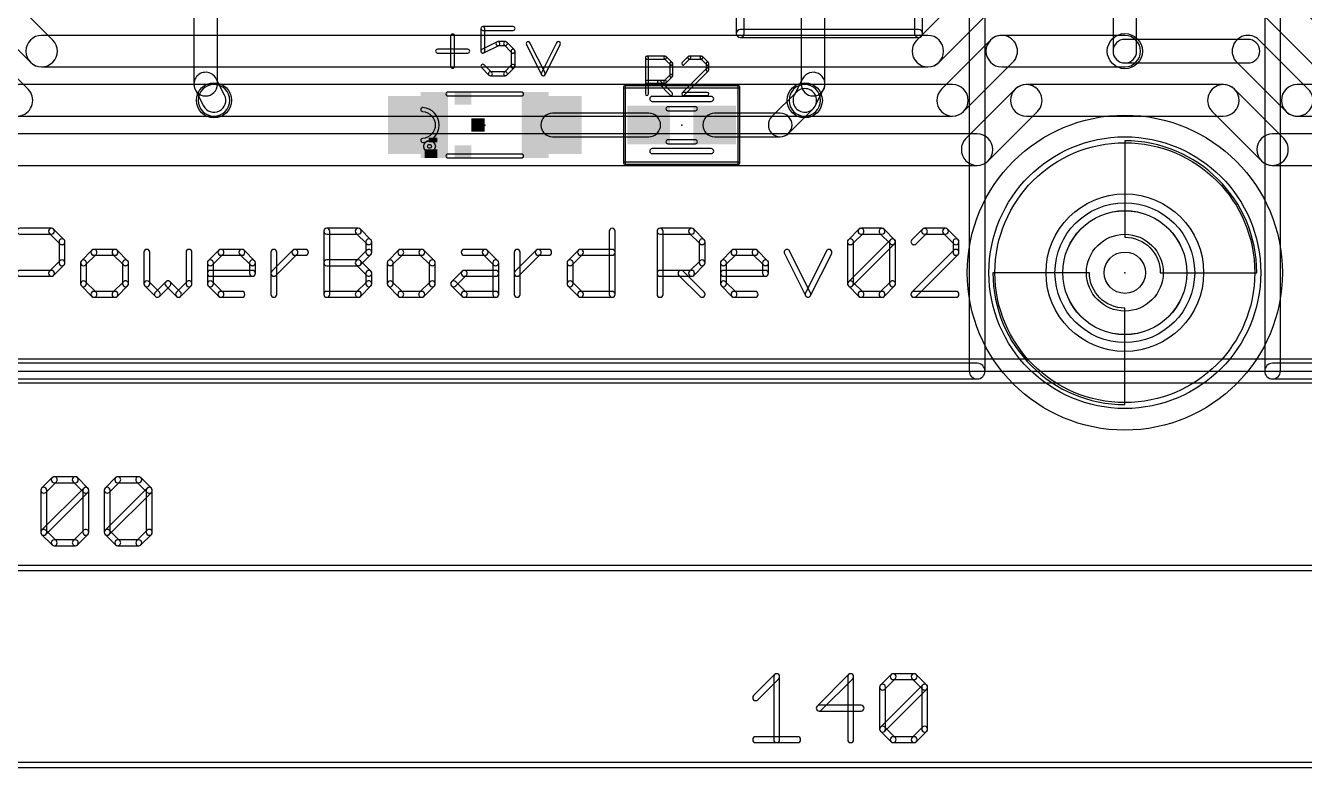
# Model space of a CAD drawing. Extents: x 0 to 140, y -12 to 45.
# Drawn here: x 49.12 to 82.1, y -10.22 to 8.92 of the extents above; entities that cross this region are included whole.
import ezdxf

# ---------------------------------------------------------------- set-up
doc = ezdxf.new("R2010")
doc.units = 0
for name, color, linetype in [('1', 14, 'CONTINUOUS'), ('16', 174, 'CONTINUOUS'), ('18', 94, 'CONTINUOUS'), ('20', 178, 'CONTINUOUS'), ('21', 251, 'CONTINUOUS'), ('23', 178, 'CONTINUOUS'), ('25', 251, 'CONTINUOUS'), ('39', 14, 'CONTINUOUS'), ('40', 174, 'CONTINUOUS'), ('41', 14, 'CONTINUOUS'), ('42', 174, 'CONTINUOUS'), ('43', 94, 'CONTINUOUS'), ('47', 251, 'CONTINUOUS'), ('51', 251, 'CONTINUOUS')]:
    doc.layers.add(name, color=color, linetype=linetype)

# ---------------------------------------------------------------- blocks, each defined once
blk = doc.blocks.new('RECT')
blk.add_solid([(-0.5, -0.5), (0.5, -0.5), (-0.5, 0.5), (0.5, 0.5)])
blk = doc.blocks.new('ROUNDV')
blk.add_circle((0, 0), 0.5)

msp = doc.modelspace()

# ---------------------------------------------------------------- linework, layer by layer
at = {"layer": '1'}
for points in [[(73.8632, 0), (73.8632, 44.45, 1), (73.4568, 44.45), (73.4568, 0, 1)], [(81.0768, 44.45), (81.0768, 0, 1), (81.4832, 0), (81.4832, 44.45, 1)], [(77.1652, 19.05), (77.1652, 8.255, 1), (77.7748, 8.255), (77.7748, 19.05, 1)], [(53.4552, 13.97), (53.4552, 7.405, 1), (54.0648, 7.405), (54.0648, 13.97, 1)], [(69.1252, 13.97), (69.1252, 7.405, 1), (69.7348, 7.405), (69.7348, 13.97, 1)], [(53.4887, 7.2661), (53.7037, 6.8461, 1), (54.2463, 7.1239), (54.0313, 7.5439, 1)], [(69.1587, 7.5439), (68.9437, 7.1239, 1), (69.4863, 6.8461), (69.7013, 7.2661, 1)], [(68.7955, 6.1345), (69.4305, 6.7695, 1), (68.9995, 7.2005), (68.3645, 6.5655, 1)], [(62.71, 6.0452), (65.19, 6.0452, 1), (65.19, 6.6548), (62.71, 6.6548, 1)], [(66.89, 6.0452), (68.58, 6.0452, 1), (68.58, 6.6548), (66.89, 6.6548, 1)], [(48.26, -0.2032), (73.66, -0.2032, 1), (73.66, 0.2032), (48.26, 0.2032, 1)], [(81.28, -0.2032), (106.68, -0.2032, 1), (106.68, 0.2032), (81.28, 0.2032, 1)]]:
    msp.add_lwpolyline(points, format="xyb", close=True, dxfattribs=at)
at = {"layer": '16'}
for points in [[(47.9726, 9.2376), (49.2426, 7.9676, 1), (49.8174, 8.5424), (48.5474, 9.8124, 1)], [(72.6774, 7.9676), (73.9474, 9.2376, 1), (73.3726, 9.8124), (72.1026, 8.5424, 1)], [(80.9926, 9.2376), (82.2626, 7.9676, 1), (82.8374, 8.5424), (81.5674, 9.8124, 1)], [(47.3376, 7.9676), (48.6076, 6.6976, 1), (49.1824, 7.2724), (47.9124, 8.5424, 1)], [(49.53, 7.8486), (72.39, 7.8486, 1), (72.39, 8.6614), (49.53, 8.6614, 1)], [(73.3124, 6.6976), (74.5824, 7.9676, 1), (74.0076, 8.5424), (72.7376, 7.2724, 1)], [(74.295, 7.8486), (77.47, 7.8486, 1), (77.47, 8.6614), (74.295, 8.6614, 1)], [(80.3576, 7.9676), (81.6276, 6.6976, 1), (82.2024, 7.2724), (80.9324, 8.5424, 1)], [(77.47, 7.9502), (80.645, 7.9502, 1), (80.645, 8.5598), (77.47, 8.5598, 1)], [(48.895, 6.5786), (53.975, 6.5786, 1), (53.975, 7.3914), (48.895, 7.3914, 1)], [(53.975, 6.5786), (69.215, 6.5786, 1), (69.215, 7.3914), (53.975, 7.3914, 1)], [(69.215, 6.5786), (73.025, 6.5786, 1), (73.025, 7.3914), (69.215, 7.3914, 1)], [(73.9474, 5.4276), (75.2174, 6.6976, 1), (74.6426, 7.2724), (73.3726, 6.0024, 1)], [(74.93, 6.5786), (80.01, 6.5786, 1), (80.01, 7.3914), (74.93, 7.3914, 1)], [(79.7226, 6.6976), (80.9926, 5.4276, 1), (81.5674, 6.0024), (80.2974, 7.2724, 1)], [(81.915, 6.5786), (83.82, 6.5786, 1), (83.82, 7.3914), (81.915, 7.3914, 1)], [(48.26, 5.3086), (73.66, 5.3086, 1), (73.66, 6.1214), (48.26, 6.1214, 1)], [(81.28, 5.3086), (103.505, 5.3086, 1), (103.505, 6.1214), (81.28, 6.1214, 1)], [(0, -0.3048), (139.7, -0.3048, 1), (139.7, 0.3048), (0, 0.3048, 1)]]:
    msp.add_lwpolyline(points, format="xyb", close=True, dxfattribs=at)
at = {"layer": '20'}
msp.add_line((0, 0), (139.6746, 0), dxfattribs=at)
msp.add_circle((77.47, 2.54), 1.6, dxfattribs=at)
at = {"layer": '21'}
for points in [[(67.6516, 8.71), (67.6516, 9.16, 1), (67.4484, 9.16), (67.4484, 8.71, 1)], [(72.0484, 9.16), (72.0484, 8.71, 1), (72.2516, 8.71), (72.2516, 9.16, 1)], [(60.0798, 8.6453), (60.0798, 7.8657, 1), (60.1814, 7.8657), (60.1814, 8.6453, 1)], [(61.6898, 8.891), (60.9102, 8.891, 1), (60.9102, 8.7894), (61.6898, 8.7894, 1)], [(60.8594, 8.8402), (60.8594, 8.2555, 1), (60.961, 8.2555), (60.961, 8.8402, 1)], [(72.15, 8.8116), (67.55, 8.8116, 1), (67.55, 8.6084), (72.15, 8.6084, 1)], [(59.7408, 8.2047), (60.5204, 8.2047, 1), (60.5204, 8.3063), (59.7408, 8.3063, 1)], [(60.9329, 8.2101), (61.3227, 8.405, 1), (61.2773, 8.4958), (60.8875, 8.3009, 1)], [(61.3, 8.3996), (61.4949, 8.3996, 1), (61.4949, 8.5012), (61.3, 8.5012, 1)], [(61.459, 8.4145), (61.6539, 8.2196, 1), (61.7257, 8.2914), (61.5308, 8.4863, 1)], [(61.639, 8.2555), (61.639, 7.8657, 1), (61.7406, 7.8657), (61.7406, 8.2555, 1)], [(62.0342, 8.4277), (62.424, 7.6481, 1), (62.5148, 7.6935), (62.125, 8.4731, 1)], [(62.5148, 7.6481), (62.9046, 8.4277, 1), (62.8138, 8.4731), (62.424, 7.6935, 1)], [(61.141, 7.7067), (60.9461, 7.9016, 1), (60.8743, 7.8298), (61.0692, 7.6349, 1)], [(61.4949, 7.7216), (61.1051, 7.7216, 1), (61.1051, 7.62), (61.4949, 7.62, 1)], [(61.6539, 7.9016), (61.459, 7.7067, 1), (61.5308, 7.6349), (61.7257, 7.8298, 1)], [(66.802, 7.0866), (65.278, 7.0866, 1), (65.278, 6.9596), (66.802, 6.9596, 1)], [(66.802, 5.7404), (65.278, 5.7404, 1), (65.278, 5.6134), (66.802, 5.6134, 1)], [(48.9712, 3.532), (49.7847, 3.532, 1), (49.7847, 3.6844), (48.9712, 3.6844, 1)], [(49.7308, 3.5543), (50.002, 3.2831, 1), (50.1097, 3.3909), (49.8386, 3.6621, 1)], [(56.9603, 1.9812), (56.9603, 3.6082, 1), (56.8079, 3.6082), (56.8079, 1.9812, 1)], [(56.8841, 3.532), (57.6976, 3.532, 1), (57.6976, 3.6844), (56.8841, 3.6844, 1)], [(57.6437, 3.5543), (57.9149, 3.2831, 1), (58.0227, 3.3909), (57.7515, 3.6621, 1)], [(64.1683, 3.6082), (64.1683, 1.9812, 1), (64.3207, 1.9812), (64.3207, 3.6082, 1)], [(65.5574, 1.9812), (65.5574, 3.6082, 1), (65.405, 3.6082), (65.405, 1.9812, 1)], [(65.4812, 3.532), (66.2947, 3.532, 1), (66.2947, 3.6844), (65.4812, 3.6844, 1)], [(66.2408, 3.5543), (66.512, 3.2831, 1), (66.6197, 3.3909), (66.3486, 3.6621, 1)], [(70.4466, 3.2831), (70.7177, 3.5543, 1), (70.6099, 3.6621), (70.3388, 3.3909, 1)], [(70.6638, 3.532), (71.2062, 3.532, 1), (71.2062, 3.6844), (70.6638, 3.6844, 1)], [(71.1523, 3.5543), (71.4234, 3.2831, 1), (71.5312, 3.3909), (71.26, 3.6621, 1)], [(72.2471, 3.6621), (71.9759, 3.3909, 1), (72.0837, 3.2831), (72.3549, 3.5543, 1)], [(72.8433, 3.6844), (72.301, 3.6844, 1), (72.301, 3.532), (72.8433, 3.532, 1)], [(73.1684, 3.3909), (72.8972, 3.6621, 1), (72.7894, 3.5543), (73.0606, 3.2831, 1)], [(49.9797, 3.337), (49.9797, 2.7947, 1), (50.1321, 2.7947), (50.1321, 3.337, 1)], [(57.8926, 3.337), (57.8926, 3.0659, 1), (58.045, 3.0659), (58.045, 3.337, 1)], [(66.4897, 3.337), (66.4897, 2.7947, 1), (66.6421, 2.7947), (66.6421, 3.337, 1)], [(70.4689, 2.2524), (70.4689, 3.337, 1), (70.3165, 3.337), (70.3165, 2.2524, 1)], [(70.4466, 2.1985), (71.5312, 3.2831, 1), (71.4234, 3.3909), (70.3388, 2.3062, 1)], [(71.4011, 3.337), (71.4011, 2.2524, 1), (71.5535, 2.2524), (71.5535, 3.337, 1)], [(73.1907, 3.0659), (73.1907, 3.337, 1), (73.0383, 3.337), (73.0383, 3.0659, 1)], [(50.8256, 3.1197), (50.5545, 2.8486, 1), (50.6622, 2.7408), (50.9334, 3.012, 1)], [(51.4218, 3.1421), (50.8795, 3.1421, 1), (50.8795, 2.9897), (51.4218, 2.9897, 1)], [(51.7469, 2.8486), (51.4757, 3.1197, 1), (51.368, 3.012), (51.6391, 2.7408, 1)], [(52.1693, 3.0659), (52.1693, 2.2524, 1), (52.3217, 2.2524), (52.3217, 3.0659, 1)], [(53.4064, 2.2524), (53.4064, 3.0659, 1), (53.254, 3.0659), (53.254, 2.2524, 1)], [(53.9366, 2.7408), (54.2077, 3.012, 1), (54.0999, 3.1197), (53.8288, 2.8486, 1)], [(54.1538, 2.9897), (54.6962, 2.9897, 1), (54.6962, 3.1421), (54.1538, 3.1421, 1)], [(54.6423, 3.012), (54.9134, 2.7408, 1), (55.0212, 2.8486), (54.75, 3.1197, 1)], [(55.596, 1.9812), (55.596, 3.0659, 1), (55.4436, 3.0659), (55.4436, 1.9812, 1)], [(55.5737, 2.4696), (56.116, 3.012, 1), (56.0083, 3.1197), (55.4659, 2.5774, 1)], [(56.0622, 2.9897), (56.3333, 2.9897, 1), (56.3333, 3.1421), (56.0622, 3.1421, 1)], [(57.9149, 3.1197), (57.6437, 2.8486, 1), (57.7515, 2.7408), (58.0227, 3.012, 1)], [(58.7386, 3.1197), (58.4674, 2.8486, 1), (58.5752, 2.7408), (58.8463, 3.012, 1)], [(59.3348, 3.1421), (58.7924, 3.1421, 1), (58.7924, 2.9897), (59.3348, 2.9897, 1)], [(59.6598, 2.8486), (59.3887, 3.1197, 1), (59.2809, 3.012), (59.5521, 2.7408, 1)], [(60.4296, 2.9897), (60.9719, 2.9897, 1), (60.9719, 3.1421), (60.4296, 3.1421, 1)], [(60.918, 3.012), (61.1892, 2.7408, 1), (61.297, 2.8486), (61.0258, 3.1197, 1)], [(61.8718, 1.9812), (61.8718, 3.0659, 1), (61.7194, 3.0659), (61.7194, 1.9812, 1)], [(61.8495, 2.4696), (62.3918, 3.012, 1), (62.284, 3.1197), (61.7417, 2.5774, 1)], [(62.3379, 2.9897), (62.6091, 2.9897, 1), (62.6091, 3.1421), (62.3379, 3.1421, 1)], [(63.2138, 2.7408), (63.4849, 3.012, 1), (63.3772, 3.1197), (63.106, 2.8486, 1)], [(63.4311, 2.9897), (64.2445, 2.9897, 1), (64.2445, 3.1421), (63.4311, 3.1421, 1)], [(67.1722, 2.7408), (67.4434, 3.012, 1), (67.3356, 3.1197), (67.0645, 2.8486, 1)], [(67.3895, 2.9897), (67.9318, 2.9897, 1), (67.9318, 3.1421), (67.3895, 3.1421, 1)], [(67.878, 3.012), (68.1491, 2.7408, 1), (68.2569, 2.8486), (67.9857, 3.1197, 1)], [(68.6874, 3.0318), (69.2297, 1.9471, 1), (69.366, 2.0153), (68.8237, 3.0999, 1)], [(69.366, 1.9471), (69.9083, 3.0318, 1), (69.772, 3.0999), (69.2297, 2.0153, 1)], [(72.0837, 1.9273), (73.1684, 3.012, 1), (73.0606, 3.1197), (71.9759, 2.0351, 1)], [(50.002, 2.8486), (49.7308, 2.5774, 1), (49.8386, 2.4696), (50.1097, 2.7408, 1)], [(50.5322, 2.7947), (50.5322, 2.2524, 1), (50.6846, 2.2524), (50.6846, 2.7947, 1)], [(51.7692, 2.2524), (51.7692, 2.7947, 1), (51.6168, 2.7947), (51.6168, 2.2524, 1)], [(53.9589, 2.2524), (53.9589, 2.7947, 1), (53.8065, 2.7947), (53.8065, 2.2524, 1)], [(54.8911, 2.7947), (54.8911, 2.5235, 1), (55.0435, 2.5235), (55.0435, 2.7947, 1)], [(56.8841, 2.7185), (57.6976, 2.7185, 1), (57.6976, 2.8709), (56.8841, 2.8709, 1)], [(57.6437, 2.7408), (57.9149, 2.4696, 1), (58.0227, 2.5774), (57.7515, 2.8486, 1)], [(58.4451, 2.7947), (58.4451, 2.2524, 1), (58.5975, 2.2524), (58.5975, 2.7947, 1)], [(59.6821, 2.2524), (59.6821, 2.7947, 1), (59.5297, 2.7947), (59.5297, 2.2524, 1)], [(61.1669, 2.7947), (61.1669, 1.9812, 1), (61.3193, 1.9812), (61.3193, 2.7947, 1)], [(63.2361, 2.2524), (63.2361, 2.7947, 1), (63.0837, 2.7947), (63.0837, 2.2524, 1)], [(66.512, 2.8486), (66.2408, 2.5774, 1), (66.3486, 2.4696), (66.6197, 2.7408, 1)], [(67.1946, 2.2524), (67.1946, 2.7947, 1), (67.0422, 2.7947), (67.0422, 2.2524, 1)], [(68.1268, 2.7947), (68.1268, 2.5235, 1), (68.2792, 2.5235), (68.2792, 2.7947, 1)], [(49.7847, 2.5997), (48.9712, 2.5997, 1), (48.9712, 2.4473), (49.7847, 2.4473, 1)], [(50.5545, 2.1985), (50.8256, 1.9273, 1), (50.9334, 2.0351), (50.6622, 2.3062, 1)], [(51.4757, 1.9273), (51.7469, 2.1985, 1), (51.6391, 2.3062), (51.368, 2.0351, 1)], [(52.1916, 2.1985), (52.4628, 1.9273, 1), (52.5706, 2.0351), (52.2994, 2.3062, 1)], [(52.5706, 1.9273), (52.8417, 2.1985, 1), (52.734, 2.3062), (52.4628, 2.0351, 1)], [(52.734, 2.1985), (53.0051, 1.9273, 1), (53.1129, 2.0351), (52.8417, 2.3062, 1)], [(53.1129, 1.9273), (53.3841, 2.1985, 1), (53.2763, 2.3062), (53.0051, 2.0351, 1)], [(54.9673, 2.5997), (53.8827, 2.5997, 1), (53.8827, 2.4473), (54.9673, 2.4473, 1)], [(54.2077, 2.0351), (53.9366, 2.3062, 1), (53.8288, 2.1985), (54.0999, 1.9273, 1)], [(57.9149, 2.3062), (57.6437, 2.0351, 1), (57.7515, 1.9273), (58.0227, 2.1985, 1)], [(57.8926, 2.5235), (57.8926, 2.2524, 1), (58.045, 2.2524), (58.045, 2.5235, 1)], [(58.4674, 2.1985), (58.7386, 1.9273, 1), (58.8463, 2.0351), (58.5752, 2.3062, 1)], [(59.3887, 1.9273), (59.6598, 2.1985, 1), (59.5521, 2.3062), (59.2809, 2.0351, 1)], [(60.2123, 2.1985), (60.4835, 2.4696, 1), (60.3757, 2.5774), (60.1046, 2.3062, 1)], [(60.4835, 2.0351), (60.2123, 2.3062, 1), (60.1046, 2.1985), (60.3757, 1.9273, 1)], [(60.4296, 2.4473), (61.2431, 2.4473, 1), (61.2431, 2.5997), (60.4296, 2.5997, 1)], [(63.4849, 2.0351), (63.2138, 2.3062, 1), (63.106, 2.1985), (63.3772, 1.9273, 1)], [(66.2947, 2.5997), (65.4812, 2.5997, 1), (65.4812, 2.4473), (66.2947, 2.4473, 1)], [(65.9696, 2.4696), (66.512, 1.9273, 1), (66.6197, 2.0351), (66.0774, 2.5774, 1)], [(68.203, 2.5997), (67.1184, 2.5997, 1), (67.1184, 2.4473), (68.203, 2.4473, 1)], [(67.4434, 2.0351), (67.1722, 2.3062, 1), (67.0645, 2.1985), (67.3356, 1.9273, 1)], [(70.7177, 2.0351), (70.4466, 2.3062, 1), (70.3388, 2.1985), (70.6099, 1.9273, 1)], [(71.4234, 2.3062), (71.1523, 2.0351, 1), (71.26, 1.9273), (71.5312, 2.1985, 1)], [(50.8795, 1.905), (51.4218, 1.905, 1), (51.4218, 2.0574), (50.8795, 2.0574, 1)], [(54.6962, 2.0574), (54.1538, 2.0574, 1), (54.1538, 1.905), (54.6962, 1.905, 1)], [(57.6976, 2.0574), (56.8841, 2.0574, 1), (56.8841, 1.905), (57.6976, 1.905, 1)], [(58.7924, 1.905), (59.3348, 1.905, 1), (59.3348, 2.0574), (58.7924, 2.0574, 1)], [(61.2431, 2.0574), (60.4296, 2.0574, 1), (60.4296, 1.905), (61.2431, 1.905, 1)], [(64.2445, 2.0574), (63.4311, 2.0574, 1), (63.4311, 1.905), (64.2445, 1.905, 1)], [(67.9318, 2.0574), (67.3895, 2.0574, 1), (67.3895, 1.905), (67.9318, 1.905, 1)], [(71.2062, 2.0574), (70.6638, 2.0574, 1), (70.6638, 1.905), (71.2062, 1.905, 1)], [(73.1145, 2.0574), (72.0298, 2.0574, 1), (72.0298, 1.905), (73.1145, 1.905, 1)]]:
    msp.add_lwpolyline(points, format="xyb", close=True, dxfattribs=at)
for radius in [3.5052, 3.3528, 1.8016, 1.5984]:
    msp.add_circle((77.47, 2.54), radius, dxfattribs=at)
at = {"layer": '23'}
for p in [(60.96, 6.35), (66.04, 6.35), (77.47, 2.54)]:
    msp.add_point(p, dxfattribs=at)
at = {"layer": '25'}
for points in [[(65.1807, 7.1501), (65.1807, 8.0907, 1), (65.1045, 8.0907), (65.1045, 7.1501, 1)], [(65.1426, 8.0526), (65.6129, 8.0526, 1), (65.6129, 8.1288), (65.1426, 8.1288, 1)], [(65.5859, 8.0638), (65.7427, 7.907, 1), (65.7966, 7.9609), (65.6398, 8.1176, 1)], [(65.7315, 7.9339), (65.7315, 7.6204, 1), (65.8077, 7.6204), (65.8077, 7.9339, 1)], [(66.2079, 8.1176), (66.0512, 7.9609, 1), (66.105, 7.907), (66.2618, 8.0638, 1)], [(66.5484, 8.1288), (66.2349, 8.1288, 1), (66.2349, 8.0526), (66.5484, 8.0526, 1)], [(66.7321, 7.9609), (66.5753, 8.1176, 1), (66.5215, 8.0638), (66.6782, 7.907, 1)], [(66.7433, 7.7772), (66.7433, 7.9339, 1), (66.6671, 7.9339), (66.6671, 7.7772, 1)], [(65.7427, 7.6473), (65.5859, 7.4906, 1), (65.6398, 7.4367), (65.7966, 7.5935, 1)], [(66.105, 7.1232), (66.7321, 7.7502, 1), (66.6782, 7.8041), (66.0512, 7.177, 1)], [(65.6129, 7.5017), (65.1426, 7.5017, 1), (65.1426, 7.4255), (65.6129, 7.4255, 1)], [(65.4292, 7.4367), (65.7427, 7.1232, 1), (65.7966, 7.177), (65.4831, 7.4906, 1)], [(66.7052, 7.1882), (66.0781, 7.1882, 1), (66.0781, 7.112), (66.7052, 7.112, 1)]]:
    msp.add_lwpolyline(points, format="xyb", close=True, dxfattribs=at)
at = {"layer": '39'}
for points in [[(64.5924, 5.367), (64.5924, 7.333, 1), (64.5416, 7.333), (64.5416, 5.367, 1)], [(64.567, 7.3076), (67.513, 7.3076, 1), (67.513, 7.3584), (64.567, 7.3584, 1)], [(67.4876, 7.333), (67.4876, 5.367, 1), (67.5384, 5.367), (67.5384, 7.333, 1)], [(67.513, 5.3924), (64.567, 5.3924, 1), (64.567, 5.3416), (67.513, 5.3416, 1)]]:
    msp.add_lwpolyline(points, format="xyb", close=True, dxfattribs=at)
for radius in [4.064, 2.032]:
    msp.add_circle((77.47, 2.54), radius, dxfattribs=at)
at = {"layer": '40'}
for radius in [4.064, 2.032]:
    msp.add_circle((77.47, 2.54), radius, dxfattribs=at)
at = {"layer": '41'}
for radius in [4.064, 2.032]:
    msp.add_circle((77.47, 2.54), radius, dxfattribs=at)
at = {"layer": '42'}
for radius in [4.064, 2.032]:
    msp.add_circle((77.47, 2.54), radius, dxfattribs=at)
at = {"layer": '43'}
for radius in [4.064, 2.032]:
    msp.add_circle((77.47, 2.54), radius, dxfattribs=at)
at = {"layer": '47'}
for points in [[(49.6383, -3.1274), (49.9095, -2.8562, 1), (49.8017, -2.7484), (49.5306, -3.0196, 1)], [(49.8556, -2.8785), (50.3979, -2.8785, 1), (50.3979, -2.7261), (49.8556, -2.7261, 1)], [(50.3441, -2.8562), (50.6152, -3.1274, 1), (50.723, -3.0196), (50.4518, -2.7484, 1)], [(51.2755, -3.1274), (51.5466, -2.8562, 1), (51.4389, -2.7484), (51.1677, -3.0196, 1)], [(51.4928, -2.8785), (52.0351, -2.8785, 1), (52.0351, -2.7261), (51.4928, -2.7261, 1)], [(51.9812, -2.8562), (52.2524, -3.1274, 1), (52.3601, -3.0196), (52.089, -2.7484, 1)], [(49.6606, -4.1581), (49.6606, -3.0735, 1), (49.5082, -3.0735), (49.5082, -4.1581, 1)], [(49.6383, -4.212), (50.723, -3.1274, 1), (50.6152, -3.0196), (49.5306, -4.1043, 1)], [(50.5929, -3.0735), (50.5929, -4.1581, 1), (50.7453, -4.1581), (50.7453, -3.0735, 1)], [(51.2978, -4.1581), (51.2978, -3.0735, 1), (51.1454, -3.0735), (51.1454, -4.1581, 1)], [(51.2755, -4.212), (52.3601, -3.1274, 1), (52.2524, -3.0196), (51.1677, -4.1043, 1)], [(52.2301, -3.0735), (52.2301, -4.1581, 1), (52.3825, -4.1581), (52.3825, -3.0735, 1)], [(49.9095, -4.3754), (49.6383, -4.1043, 1), (49.5306, -4.212), (49.8017, -4.4832, 1)], [(50.6152, -4.1043), (50.3441, -4.3754, 1), (50.4518, -4.4832), (50.723, -4.212, 1)], [(51.5466, -4.3754), (51.2755, -4.1043, 1), (51.1677, -4.212), (51.4389, -4.4832, 1)], [(52.2524, -4.1043), (51.9812, -4.3754, 1), (52.089, -4.4832), (52.3601, -4.212, 1)], [(50.3979, -4.3531), (49.8556, -4.3531, 1), (49.8556, -4.5055), (50.3979, -4.5055, 1)], [(52.0351, -4.3531), (51.4928, -4.3531, 1), (51.4928, -4.5055), (52.0351, -4.5055, 1)], [(0.065, -5.145), (99.9348, -5.145, 1), (99.9348, -5.015), (0.065, -5.015, 1)], [(68.0011, -8.4785), (68.5435, -7.9362, 1), (68.4357, -7.8284), (67.8934, -8.3708, 1)], [(68.4134, -7.8823), (68.4134, -9.5093, 1), (68.5658, -9.5093), (68.5658, -7.8823, 1)], [(70.344, -7.8284), (69.5305, -8.6419, 1), (69.6383, -8.7497), (70.4518, -7.9362, 1)], [(70.4741, -9.5093), (70.4741, -7.8823, 1), (70.3217, -7.8823), (70.3217, -9.5093, 1)], [(71.2754, -8.2074), (71.5466, -7.9362, 1), (71.4388, -7.8284), (71.1677, -8.0996, 1)], [(71.4927, -7.9585), (72.035, -7.9585, 1), (72.035, -7.8061), (71.4927, -7.8061, 1)], [(71.9812, -7.9362), (72.2523, -8.2074, 1), (72.3601, -8.0996), (72.0889, -7.8284, 1)], [(71.2978, -9.2381), (71.2978, -8.1535, 1), (71.1454, -8.1535), (71.1454, -9.2381, 1)], [(71.2754, -9.292), (72.3601, -8.2074, 1), (72.2523, -8.0996), (71.1677, -9.1843, 1)], [(72.23, -8.1535), (72.23, -9.2381, 1), (72.3824, -9.2381), (72.3824, -8.1535, 1)], [(69.5844, -8.772), (70.6691, -8.772, 1), (70.6691, -8.6196), (69.5844, -8.6196, 1)], [(71.5466, -9.4554), (71.2754, -9.1843, 1), (71.1677, -9.292), (71.4388, -9.5632, 1)], [(72.2523, -9.1843), (71.9812, -9.4554, 1), (72.0889, -9.5632), (72.3601, -9.292, 1)], [(67.9472, -9.5855), (69.0319, -9.5855, 1), (69.0319, -9.4331), (67.9472, -9.4331, 1)], [(72.035, -9.4331), (71.4927, -9.4331, 1), (71.4927, -9.5855), (72.035, -9.5855, 1)], [(0.065, -10.225), (139.9347, -10.225, 1), (139.9347, -10.095), (0.065, -10.095, 1)]]:
    msp.add_lwpolyline(points, format="xyb", close=True, dxfattribs=at)
at = {"layer": '51'}
for points in [[(60.01, 7.0992), (61.91, 7.0992, 1), (61.91, 7.2008), (60.01, 7.2008, 1)], [(59.3567, 6.0007, 1), (59.3633, 5.8993, 0.9376), (59.3633, 6.8007, 1), (59.3567, 6.6993, -0.9376)], [(66.396, 6.8198), (65.684, 6.8198, 1), (65.684, 6.7182), (66.396, 6.7182, 1)], [(66.396, 5.9688), (65.684, 5.9688, 1), (65.684, 5.8672), (66.396, 5.8672, 1)], [(78.3844, 2.54), (80.8736, 2.54, 0.4142), (77.47, 5.9436), (77.47, 3.4544, -0.4142)], [(61.91, 5.6008), (60.01, 5.6008, 1), (60.01, 5.4992), (61.91, 5.4992, 1)], [(76.5556, 2.54), (74.0664, 2.54, 0.4142), (77.47, -0.8636), (77.47, 1.6256, -0.4142)]]:
    msp.add_lwpolyline(points, format="xyb", close=True, dxfattribs=at)
for centre, radius in [((59.535, 5.8), 0.1508), ((59.535, 5.8), 0.0492), ((77.47, 2.54), 0.9906), ((77.47, 2.54), 0.5334)]:
    msp.add_circle(centre, radius, dxfattribs=at)

# ---------------------------------------------------------------- block references
at = {"layer": '1', "xscale": 1.5, "yscale": 1.5, "rotation": 90}
for p in [(59.21, 6.35), (62.71, 6.35)]:
    msp.add_blockref('RECT', p, dxfattribs=at)
at = {"layer": '1', "xscale": 1.1, "rotation": 180}
for p in [(65.19, 6.35), (66.89, 6.35)]:
    msp.add_blockref('RECT', p, dxfattribs=at)
at = {"layer": '18', "xscale": 0.9048, "yscale": 0.9048}
for p in [(77.47, 8.255), (77.47, 8.255), (53.975, 6.985), (53.975, 6.985), (69.215, 6.985), (69.215, 6.985)]:
    msp.add_blockref('ROUNDV', p, dxfattribs=at)
at = {"layer": '21', "rotation": 90}
for p, xscale, yscale in [((60.3975, 7.0375), 0.325, 0.425), ((60.785, 6.35), 0.35, 0.35), ((60.3975, 5.6625), 0.325, 0.425)]:
    msp.add_blockref('RECT', p, dxfattribs=dict(at, xscale=xscale, yscale=yscale))
at = {"layer": '51'}
for p, xscale, yscale, rotation in [((59.485, 6.95), 0.5, 0.35, 90), ((59.6725, 6.9), 0.6, 0.125, 90), ((59.86, 6.35), 1.7, 0.3, 90), ((62.26, 6.35), 1.7, 0.7, 90), ((65.4597, 6.3449), 0.5001, 0.95, 180), ((66.6282, 6.3449), 0.5001, 0.95, 180), ((59.3725, 5.75), 0.5, 0.125, 90), ((59.6225, 5.9625), 0.125, 0.225, 90), ((59.6725, 5.9125), 0.425, 0.125, 90), ((59.5725, 5.6125), 0.225, 0.325, 90)]:
    msp.add_blockref('RECT', p, dxfattribs=dict(at, xscale=xscale, yscale=yscale, rotation=rotation))

doc.saveas('drawing.dxf')
